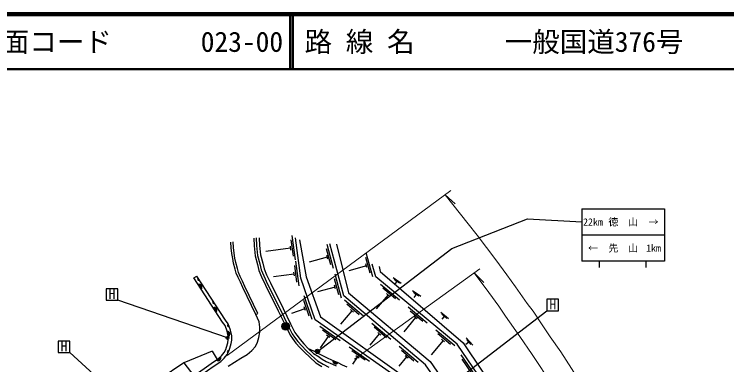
# Model space of a CAD drawing. Units: millimetres at full size, sheet at 1:1000; details may follow other scales. Extents: x 40000 to 680000, y 20000 to 380000.
# Drawn here: x 127646 to 257076, y 316326 to 380000 of the extents above; entities that cross this region are included whole.
import ezdxf
from ezdxf.enums import TextEntityAlignment as Align

# ---------------------------------------------------------------- set-up
doc = ezdxf.new("R2010")
doc.units = ezdxf.units.MM
doc.header["$LTSCALE"] = 1000
for name, color, linetype, lineweight in [('M-BGD', 7, 'Continuous', 25), ('M-BGD-EXST', 7, 'Continuous', 25), ('M-STR-HTXT', 7, 'Continuous', 13), ('M-STR-STRC', 7, 'Continuous', 25), ('M-TTL', 2, 'Continuous', 140), ('M-TTL-LINE', 7, 'Continuous', 50)]:
    doc.layers.add(name, color=color, linetype=linetype, lineweight=lineweight)
doc.layers.add('M-TTL-TXT', color=7, linetype='Continuous')
doc.styles.add('ＭＳ ゴシック', font='')
doc.styles.get('ＭＳ ゴシック').set_extended_font_data('MS Gothic')

msp = doc.modelspace()

# ---------------------------------------------------------------- hatches: boundary and pattern name
at = {"layer": 'M-BGD'}
for points in [[(161296, 331736), (161078, 332074, 0.4608), (160989, 331778, 0.4608)], [(161601, 330060), (161065, 330894, -0.82183)], [(164000, 327531), (163783, 327869, 0.4608), (163694, 327573, 0.4608)], [(164305, 325855), (163769, 326688, -0.82183)], [(166670, 323318), (166528, 323694, 0.4608), (166379, 323423, 0.4608)], [(176267, 323311, -1), (177667, 323311, -0.41421), (176967, 322611, -0.41421)], [(166513, 321443), (166317, 322415, -0.82183)], [(166484, 318503), (166678, 318854, 0.4608), (166375, 318792, 0.4608)], [(164374, 317177), (165136, 317811, -0.82183)], [(185544, 317113), (186445, 316701, -0.82183)]]:
    msp.add_hatch(color=256, dxfattribs=at).paths.add_polyline_path(points)
at = {"layer": 'M-BGD-EXST'}
msp.add_hatch(color=256, dxfattribs=at).paths.add_polyline_path([(166590, 321312, -1), (166151, 321073, -0.41421), (166251, 321412, -0.41421)])
at = {"layer": 'M-STR-STRC'}
msp.add_hatch(color=256, dxfattribs=at).paths.add_polyline_path([(182378, 318530, -0.41421), (182500, 319083, -0.41421), (183052, 318960, -1)])

# ---------------------------------------------------------------- linework, layer by layer
at = {"layer": 'M-BGD'}
for p, q in [((178751, 335361), (178148, 339821)), ((177902, 337164), (177808, 337858)), ((178353, 336064), (177951, 339037)), ((185652, 333826), (184495, 338175)), ((177855, 337511), (173328, 336899)), ((185169, 334474), (184398, 337373)), ((192799, 332302), (191577, 336633)), ((184494, 335846), (181212, 334973)), ((184584, 335508), (184404, 336184)), ((192307, 332943), (191492, 335830)), ((178990, 331357), (178588, 334330)), ((179388, 330654), (178785, 335114)), ((191610, 334305), (188409, 333401)), ((191706, 333968), (191515, 334642)), ((178492, 332804), (174756, 332298)), ((178538, 332457), (178445, 333150)), ((187094, 328408), (185937, 332757)), ((160291, 332096), (160838, 332448)), ((186611, 329056), (185840, 331955)), ((197955, 331088), (196475, 332112)), ((197640, 331160), (196653, 331843)), ((197079, 331403), (196737, 330909)), ((197194, 331323), (196963, 331482)), ((185935, 330429), (182713, 329571)), ((186025, 330090), (185845, 330767)), ((197658, 328059), (194195, 330932)), ((196889, 328307), (194580, 330222)), ((181746, 324566), (180282, 328821)), ((195543, 329034), (193408, 326459)), ((195813, 328810), (195274, 329257)), ((201480, 328713), (200000, 329738)), ((201165, 328785), (200178, 329468)), ((200603, 329028), (200262, 328535)), ((200718, 328948), (200488, 329108)), ((181218, 325177), (180242, 328014)), ((191097, 325135), (187660, 328040)), ((180447, 326498), (178028, 325666)), ((180561, 326167), (180333, 326829)), ((190330, 325390), (188039, 327327)), ((189258, 325903), (188724, 326355)), ((202661, 323910), (199198, 326783)), ((188991, 326129), (186912, 323670)), ((200547, 324884), (198387, 322280)), ((201893, 324158), (199584, 326073)), ((200816, 324661), (200277, 325108)), ((206544, 324646), (205165, 325804)), ((205700, 325041), (205314, 324582)), ((206237, 324747), (205318, 325519)), ((205807, 324951), (205593, 325131)), ((196061, 320939), (192624, 323844)), ((186866, 320680), (183184, 323266)), ((186080, 320865), (183625, 322590)), ((195294, 321194), (193003, 323131)), ((207665, 319760), (204201, 322633)), ((184680, 321482), (183204, 319381)), ((184966, 321281), (184393, 321683)), ((193955, 321933), (192216, 319875)), ((194223, 321707), (193688, 322159)), ((206896, 320008), (204587, 321923)), ((210927, 319866), (209756, 321233)), ((205550, 320735), (203365, 318101)), ((205819, 320511), (205280, 320958)), ((210159, 320393), (209703, 320003)), ((210641, 320016), (209860, 320927)), ((210250, 320287), (210068, 320500)), ((163596, 318769), (164503, 317263)), ((192185, 316943), (188502, 319530)), ((191398, 317129), (188944, 318853)), ((201025, 316743), (197588, 319648)), ((200259, 316998), (197967, 318934)), ((189999, 317746), (189077, 316433)), ((190285, 317544), (189712, 317947)), ((198919, 317737), (197520, 316081)), ((199187, 317511), (198652, 317963)), ((211355, 314414), (208812, 318126)), ((210684, 314863), (208988, 317337)), ((158465, 316699), (160282, 314342))]:
    msp.add_line(p, q, dxfattribs=at)
for points in [[(171145, 339350), (171210, 337925), (171414, 336114), (171815, 334531), (172088, 333441), (172554, 332276), (173278, 330786), (175587, 326121), (176967, 323311), (177774, 321706), (178180, 321104), (178816, 320257), (179542, 319447), (180359, 318589), (181334, 317682), (182443, 316701), (183530, 316028)], [(171584, 339370), (171649, 337960), (171848, 336193), (172242, 334639), (172508, 333577), (172957, 332454), (173673, 330980), (175982, 326316), (177362, 323507), (178154, 321928), (178538, 321359), (179156, 320536), (179865, 319746), (180669, 318902), (181629, 318008), (182707, 317056), (183743, 316414), (184800, 315896)], [(172134, 339395), (172197, 338003), (172390, 336292), (172775, 334773), (173032, 333746), (173460, 332677), (174167, 331222), (176475, 326559), (177854, 323752), (178630, 322207), (178987, 321678), (179581, 320886), (180269, 320119), (181049, 319300)], [(236223, 245606), (234668, 248893), (232318, 253908), (229233, 260303), (225585, 266010), (219572, 275519), (218551, 277186), (212413, 289575), (198423, 313172), (182298, 324500), (179706, 332032), (178711, 339392)], [(166487, 316084), (168797, 317544), (169982, 318196), (170831, 318906), (171463, 319656), (171838, 320445), (172076, 321263), (172234, 322230), (172274, 323157), (172116, 324105), (171524, 325446), (169190, 330348), (168755, 331325), (168352, 332163), (167980, 332938), (167793, 333698), (167499, 334784), (167328, 335621), (167188, 336521), (167079, 337583), (166986, 338591)], [(171522, 325451), (171883, 325622), (169553, 330516), (169118, 331494), (168712, 332336), (168358, 333074), (168181, 333798), (167888, 334876), (167722, 335692), (167585, 336572), (167477, 337622), (167384, 338628)], [(179483, 339046), (180669, 332278), (183293, 325029), (199194, 313654), (213428, 289851), (219382, 277975)], [(219572, 275519), (219382, 277975), (214923, 298199), (202327, 316297), (187499, 328831), (184978, 338303)], [(186178, 338261), (188372, 329381), (203221, 316916), (218343, 294938)], [(218343, 294938), (217760, 305776), (214733, 310369), (208100, 320049), (193317, 332310), (192669, 334604)], [(193960, 334160), (194093, 333242), (209176, 320300), (219443, 305067)], [(89063, 251460), (129986, 287902), (151853, 307479), (154726, 309872), (156389, 311362), (158539, 313018), (160282, 314342), (163422, 316538), (164774, 317445), (165309, 317956), (165769, 318553), (166056, 319073), (166212, 319515), (166417, 320311), (166513, 320868), (166513, 321519), (166320, 322402), (165933, 323429), (165459, 324061), (160291, 332096)], [(89493, 250973), (130419, 287417), (152278, 306987), (155151, 309380), (156804, 310862), (158934, 312501), (160665, 313816), (163789, 316002), (165182, 316936), (165794, 317520), (166314, 318195), (166652, 318806), (166834, 319326), (167053, 320174), (167163, 320813), (167163, 321589), (166945, 322587), (166509, 323745), (165993, 324432), (160838, 332448)], [(163596, 318769), (158465, 316699), (154162, 313766), (149780, 311070), (145922, 307667)], [(181049, 319300), (182022, 318839), (183061, 318339), (184609, 317540), (185722, 317031), (186422, 316758), (187227, 316330), (188043, 315931)], [(181049, 319300), (182036, 318384), (183011, 317751), (183068, 317710), (183600, 317361), (184297, 316946), (185461, 316414), (186142, 316148)]]:
    msp.add_lwpolyline(points, dxfattribs=at)
msp.add_circle((176967, 323311), 700, dxfattribs=at)
for centre, radius, start, end in [((161160, 331888), 203, 113.78276, 311.70615), ((161250, 330424), 505, 313.91536, 111.57355), ((163865, 327683), 203, 113.78276, 311.70615), ((163955, 326219), 505, 313.91536, 111.57355), ((166569, 323494), 203, 101.66645, 299.58983), ((166319, 321910), 505, 292.55153, 90.20972), ((166553, 318694), 203, 52.11627, 250.03966), ((164692, 317569), 505, 230.97676, 28.63495), ((186035, 316996), 505, 166.61515, 324.27334)]:
    msp.add_arc(centre, radius, start, end, dxfattribs=at)
at = {"layer": 'M-BGD-EXST'}
for p, q in [((146435, 330145), (144335, 330145)), ((144335, 330145), (144335, 328045)), ((146435, 328045), (146435, 330145)), ((144335, 328045), (146435, 328045)), ((166371, 321193), (146435, 328045)), ((226509, 328244), (224409, 328244)), ((224409, 328244), (224409, 326144)), ((226509, 326144), (226509, 328244)), ((198109, 305919), (224409, 326144)), ((224409, 326144), (226509, 326144)), ((137713, 320628), (135613, 320628)), ((135613, 320628), (135613, 318528)), ((137713, 318528), (137713, 320628)), ((135613, 318528), (137713, 318528)), ((150914, 306594), (137713, 318528))]:
    msp.add_line(p, q, dxfattribs=at)
msp.add_circle((166371, 321193), 250, dxfattribs=at)
at = {"layer": 'M-STR-HTXT'}
for p, q in [((166344, 318016), (206928, 347952)), ((205930, 347216), (207714, 345529)), ((212242, 333770), (189472, 317333)), ((211207, 333022), (212938, 331281))]:
    msp.add_line(p, q, dxfattribs=at)
for points in [[(205930, 347216), (208728, 343712), (210121, 341953), (211717, 339882), (215116, 335382), (217098, 332664), (218712, 330475), (220847, 327447), (221881, 326042), (223786, 323221), (225018, 321419), (226911, 318653), (228870, 315649), (231900, 310908), (235226, 305622), (241169, 295581), (246255, 286283), (249807, 279400), (251957, 275134), (254364, 270163), (257351, 263898), (259020, 260113), (260704, 256102)], [(256140, 254146), (254456, 258156), (252787, 261941), (249800, 268206), (247394, 273177), (245243, 277443), (241692, 284327), (236605, 293625), (236587, 293655), (235123, 296386), (233213, 299716), (230409, 304478), (228237, 307998), (224926, 313229), (223434, 315627), (221712, 318194), (219486, 321429), (216914, 325148), (215654, 326970), (213865, 329472), (211207, 333022)]]:
    msp.add_lwpolyline(points, dxfattribs=at)
at = {"layer": 'M-STR-STRC'}
for p, q in [((230774, 344639), (245774, 344639)), ((230774, 344639), (230774, 335139)), ((245774, 344639), (245774, 335139)), ((245774, 339889), (230774, 339889)), ((245774, 335139), (230774, 335139)), ((233882, 335139), (233882, 334021)), ((242393, 335139), (242393, 334021))]:
    msp.add_line(p, q, dxfattribs=at)
msp.add_lwpolyline([(182715, 318745), (207139, 337433), (220905, 342817), (230774, 342264)], dxfattribs=at)
msp.add_circle((182715, 318745), 400, dxfattribs=at)
at = {"layer": 'M-TTL'}
msp.add_line((680000, 380000), (40000, 380000), dxfattribs=at)
at = {"layer": 'M-TTL-LINE'}
for p, q in [((177750, 380000), (177750, 370000)), ((178250, 380000), (178250, 370000)), ((40000, 370000), (680000, 370000))]:
    msp.add_line(p, q, dxfattribs=at)

# ---------------------------------------------------------------- texts
at = {"layer": 'M-BGD-EXST', "style": 'ＭＳ ゴシック'}
for p in [(144788, 327737), (224861, 325835), (136066, 318220)]:
    msp.add_text('H', height=1833, dxfattribs=at).set_placement(p, align=Align.BOTTOM_LEFT)
at = {"layer": 'M-STR-STRC', "style": 'ＭＳ ゴシック'}
for s, p in [('徳  山', (238274, 342264)), ('22km', (232774, 342264)), ('→', (243774, 342264)), ('←', (232774, 337514)), ('先  山', (238274, 337514)), ('1km', (243774, 337514))]:
    msp.add_text(s, height=1320, dxfattribs=at).set_placement(p, align=Align.MIDDLE_CENTER)
at = {"layer": 'M-TTL-TXT', "style": 'ＭＳ ゴシック'}
for s, p in [('図面コード', (120380, 375000)), ('023-00', (161521, 375000)), ('路 線 名', (180380, 375000)), ('一般国道376号', (216734, 375000))]:
    msp.add_text(s, height=3666, dxfattribs=at).set_placement(p, align=Align.MIDDLE_LEFT)

doc.saveas('drawing.dxf')
